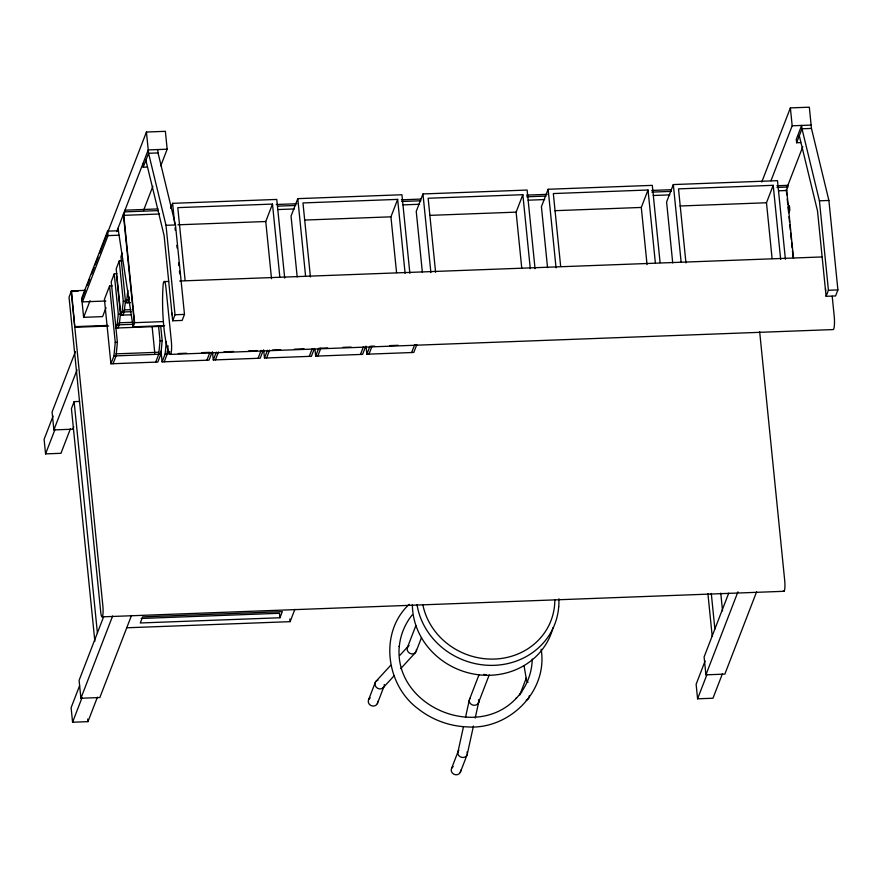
<?xml version="1.0" encoding="UTF-8"?>
<svg xmlns="http://www.w3.org/2000/svg" width="882" height="882" viewBox="0 0 882 882"><rect width="100%" height="100%" fill="white"/><g stroke="black" fill="none" stroke-linecap="round" stroke-linejoin="round"><path stroke-width="1.32" d="M558.846 606.783L558.934 598.779M532.232 659.086C532 673.594 526.201 687.784 516.235 698.323L516.543 697.96C476.379 741.63 393.427 705.71 399.292 646.098L399.27 646.583C400.384 635.051 404.904 623.982 412.17 614.952M160.689 325.855L162.178 340.628L160.866 354.189L157.834 362.05L110.912 363.803L113.943 355.953L115.255 342.392L109.577 285.977L112.257 285.878M116.942 273.751L114.252 273.85L111.22 281.711L117.383 342.315L116.071 355.865L113.05 363.726M155.706 362.127L158.738 354.266L160.039 340.717L158.54 325.756M212.055 352.271L209.023 360.132L162.101 361.885L165.132 354.035L166.312 341.83M168.054 345.81L167.26 353.947L164.228 361.807M162.817 326.285L115.895 328.038L117.108 324.896L118.309 314.146L114.252 273.85M118.023 327.961L119.235 324.819L120.448 314.058L116.589 275.79M131.242 314.786L120.856 315.172L122.069 312.03L123.282 301.28L119.224 260.984L121.903 260.885M122.984 315.095L124.197 311.952L125.409 301.192L123.282 301.28M130.492 302.669L125.608 302.857L126.821 299.715L127.879 290.299M127.736 302.78L129.257 296.947M457.879 752.247L463.447 726.834M465.498 717.463L469.301 700.065M467.295 754.132L473.447 726.029M475.211 718.003L478.728 701.94M84.992 290.354L71.464 290.862L69.028 297.179L100.713 611.921A7.806 1.279 87.9 0 0 102.532 616.364A7.806 1.279 87.9 0 0 102.896 606.254L71.21 291.512L78.079 291.258M118.552 230.742L107.56 231.15L81.982 297.421L82.434 301.887L105.807 301.016M85.289 290.498L81.839 299.45L83.636 317.333L102.577 316.627L106.027 307.686M87.263 285.393L89.721 278.999M91.695 273.883L94.165 267.5M95.146 264.942L98.111 257.279M99.589 253.443L146.434 132.035L165.375 131.319L167.172 149.212L160.767 165.827M82.434 301.887L108.012 235.626L107.56 231.15M71.464 290.862L74.816 327.288L108.629 326.02M83.636 317.333L90.052 300.707M116.7 231.657L148.231 149.918L167.172 149.212M164.647 325.634L133.017 326.825L134.615 322.68L123.811 215.34L124.979 210.181L157.988 208.935M147.25 167.073L143.193 167.227L148.573 153.281L146.434 132.035M75.389 351.62L52.082 412.015L53.879 429.909L72.82 429.192L73.768 426.734M53.085 416.072L44.1 439.346L45.566 453.888L60.957 453.304L70.406 428.806M53.879 429.909L77.043 369.878M109.577 285.977L104.418 299.34L110.912 363.803M119.224 260.984L116.192 268.834L120.856 315.172M122.245 253.156L120.944 256.519L125.608 302.857M45.566 453.888L55.015 429.391M143.501 210.555L152.873 186.278M79.534 401.442L74.121 401.652L71.431 408.631L94.848 641.291M170.678 208.317L172.607 203.334L276.772 199.431L284.688 278.039M133.017 326.825L134.196 321.654L123.381 214.315M172.674 320.794L175.011 314.753L166.003 225.307L148.573 153.281L158.043 152.928L175.474 224.954L184.481 314.4L182.144 320.442L172.674 320.794L164.096 235.505L145.883 160.248M103.734 616.496L79.093 680.364L80.901 698.246L99.831 697.541L131.506 615.471M79.623 685.645L71.111 707.695L72.578 722.226L87.968 721.652L97.417 697.155M206.895 360.209L209.927 352.348L201.669 352.657M80.901 698.246L112.631 616.011M271.513 278.69L265.758 221.525L272.483 204.084L177.789 207.634L185.099 280.267M72.578 722.226L82.026 697.728M263.244 350.352L260.212 358.213L213.29 359.966L216.322 352.116M215.417 359.889L218.449 352.028M409.865 273.343L401.949 194.746L297.785 198.648L291.049 216.079L297.19 276.992M258.084 358.29L261.105 350.43M314.433 348.434L311.401 356.295L264.479 358.048L267.511 350.198M266.607 357.971L269.638 350.11M309.262 356.372L312.294 348.511M365.622 346.516L362.59 354.377L315.668 356.13L318.7 348.28L327.707 347.938M317.796 356.052L320.827 348.192M396.558 272.637L390.935 216.829L397.661 199.387L302.967 202.937L310.42 276.948M360.451 354.454L363.483 346.593M535.043 268.657L527.127 190.049L422.963 193.952L416.238 211.393L422.368 272.295M411.64 352.535L414.672 344.675L416.811 344.597L413.779 352.458L366.857 354.211L369.889 346.361L374.773 346.174M368.985 354.134L372.017 346.273M279.958 617.753L282.306 611.645L142.63 616.882L140.271 622.979L279.958 617.753L279.506 613.277L141.197 618.458M126.754 627.786L290.112 621.667L294.864 609.352M521.736 267.952L516.113 212.143L522.85 194.702L428.145 198.252L435.598 272.262M660.089 262.604L652.305 185.363L548.141 189.266L541.416 206.697L547.546 267.61M368.676 699.536L375.357 682.227M377.331 703.704L383.879 686.714A4.818 4.333 33.9 0 1 376.217 687.199A4.818 4.333 33.9 0 1 377.97 680.132M407.528 647.223L415.874 625.603M416.05 651.71L421.508 637.576M647.057 264.611L641.291 207.446L648.027 190.005L553.323 193.555L560.643 266.199M469.654 699.018L479.058 674.653M785.399 259.275L777.494 180.667L673.319 184.57L666.594 202.011L672.723 262.913M451.639 768.255L458.221 751.199M478.375 702.998L489.201 674.951M460.294 772.423L466.942 755.179M520.193 693.858L526.278 678.082M761.783 182.023L790.382 107.902L809.323 107.196L811.462 128.43L828.893 200.468L837.9 289.913L835.574 295.955L826.103 296.308L817.515 211.007L799.301 135.762M770.978 180.744L792.179 125.795L790.382 107.902M772.092 258.569L766.48 202.761L773.205 185.319L678.512 188.869L685.953 262.88M796.611 142.741L801.992 128.794L801.65 125.431L796.27 139.389L796.611 142.741L800.669 142.586M786.987 187.623L802.785 146.71M793.535 258.437L786.7 190.501L787.88 185.33L776.877 185.749M788.85 212.617L789.842 210.07L789.39 205.594M826.103 296.308L828.43 290.266L819.422 200.82L801.992 128.794L811.462 128.43M728.719 593.167L704.112 656.936L705.909 674.829L724.85 674.124L756.58 591.877M705.104 661.004L696.13 684.267L697.585 698.809L712.976 698.235L722.435 673.738M705.909 674.829L737.947 591.811M697.585 698.809L707.044 674.311M376.008 681.301L390.715 665.304M399.91 655.293L408.179 646.297M383.24 687.64L394.265 675.634M400.704 668.633L415.411 652.636M409.149 604.368C378.863 632.537 385.864 685.049 418.123 708.808L418.255 708.908C432.169 719.877 449.489 726.25 467.184 726.889L467.372 726.9C508.991 730.031 548.262 691.301 541.129 649.218M792.179 125.795L811.12 125.079M276.264 204.503L296.892 203.731M401.42 199.817L420.67 199.089M526.565 195.12L547.204 194.349M651.721 190.435L670.97 189.718M125.156 211.856L158.165 210.611M277.808 206.134L295.69 205.462M401.586 201.493L420.846 200.776M526.741 196.807L545.991 196.08M651.886 192.111L671.147 191.394M777.042 187.425L788.045 187.006M123.811 215.34L159.565 213.995M277.841 209.563L294.345 208.946M402.997 204.878L419.49 204.26M528.142 200.192L544.646 199.564M653.297 195.495L669.802 194.878M778.442 190.81L786.7 190.501M166.003 225.307L175.474 224.954M177.921 224.811L265.758 221.525M304.477 220.07L390.935 216.829M429.655 215.373L516.113 212.143M554.833 210.688L641.291 207.446M680.011 205.991L766.48 202.761M819.422 200.82L828.893 200.468M108.012 235.626L119.004 235.207M164.581 281.579L168.705 281.424M179.708 281.016L821.969 256.949M126.821 299.715L128.948 299.637M130.878 309.681L123.998 309.935L124.197 311.952M122.069 312.03L131.076 311.699M118.309 314.146L120.448 314.058M175.011 314.753L184.481 314.4M828.43 290.266L837.9 289.913M132.796 322.294L119.037 322.801L119.235 324.819M134.615 322.68L163.49 321.599M117.108 324.896L132.995 324.3M75.069 326.638L107.538 325.425M115.255 342.392L117.383 342.315M160.039 340.717L162.178 340.628M115.873 353.858L158.528 352.26L158.738 354.266M167.062 351.94L169.818 351.83M113.943 355.953L160.866 354.189M165.132 354.035L170.017 353.847M178.274 353.539L186.532 353.23M223.962 351.83L233.587 351.466M248.724 350.893L256.982 350.584M272.395 350.011L280.652 349.702M294.412 349.184L304.047 348.82M342.844 347.365L351.102 347.056M389.91 345.601L398.168 345.292M170.314 354.421A9.713 1.599 87.9 0 0 171.34 341.191L165.937 287.521A9.713 1.599 87.9 0 0 163.225 283.993A44.739 7.354 87.9 0 0 170.314 354.421L833.203 329.57A9.713 1.599 87.9 0 0 834.229 316.351L832.2 296.22M102.224 616.849L784.054 591.293M524.051 665.723L526.333 679.162M118.001 228.273L132.851 325.138M825.497 288.612L825.717 290.851M786.281 189.476L786.821 194.911M787.229 198.99L787.78 204.426M788.056 207.138L788.607 212.573M789.015 216.652L789.555 222.088M789.831 224.8L790.382 230.235M790.658 232.958L791.341 239.75M791.606 242.462L792.157 247.897M792.433 250.62L793.116 257.412M773.205 185.319L780.658 259.33M759.656 331.643L784.726 580.709A7.806 1.279 87.9 0 1 784.726 589.165A7.806 1.279 87.9 0 1 783.381 590.686M720.759 593.101L722.556 610.884M673.319 184.57L681.102 261.822M711.289 593.465L714.872 629.031M707.915 593.608L712.182 636.01M648.027 190.005L655.337 262.649M548.141 189.266L556.057 267.863M522.85 194.702L530.291 268.712M422.963 193.952L430.879 272.56M397.661 199.387L405.114 273.398M366.041 346.152L366.857 354.211M314.995 349.415L315.668 356.13M297.785 198.648L305.558 275.901M272.483 204.084L279.803 276.728M263.663 349.989L264.479 358.048M289.836 618.932L290.112 621.667M212.474 351.907L213.29 359.966M172.607 203.334L174.647 223.664M175.055 227.732L175.331 230.445M176.83 245.35L177.106 248.062M178.605 262.968L178.881 265.68M179.421 271.105L179.696 273.806M157.702 149.565L158.043 152.928M172.078 313.11L172.299 315.337M142.851 163.876L143.193 167.227M161.02 351.135L162.101 361.885M152.123 326.538L154.824 353.395M74.121 401.652L97.406 632.945M87.704 719.006L87.968 721.652M384.265 684.476A4.818 4.333 33.9 0 1 384.232 685.634M416.447 649.472A4.818 4.333 33.9 0 1 409.865 653.353A4.818 4.333 33.9 0 1 409.072 645.58M377.739 701.444A4.807 4.421 21.1 0 1 371.024 705.578A4.807 4.421 21.1 0 1 370.242 697.827M467.03 751.905A4.818 4.234 15.7 0 1 465.068 756.988A4.818 4.234 15.7 0 1 458.993 755.786A4.818 4.234 15.7 0 1 458.861 750.284M478.463 699.724A4.818 4.234 15.7 0 1 476.489 704.806A4.818 4.234 15.7 0 1 470.415 703.593A4.818 4.234 15.7 0 1 470.293 698.103M460.702 770.162A4.807 4.421 21.1 0 1 453.987 774.297A4.807 4.421 21.1 0 1 453.205 766.557M486.313 674.785A4.807 4.421 20.8 0 1 483.876 674.278M528.053 682.216A4.818 4.498 5.4 0 1 526.389 677.993M529.255 695.766A4.807 4.421 21.1 0 1 526.179 700.209M519.829 694.95A4.807 4.421 21.1 0 1 521.769 692.149M554.822 599.892A67.241 61.938 21.1 0 1 494.548 659.052A67.241 61.938 21.1 0 1 422.864 604.843M553.036 627.653A72.059 66.371 21.1 0 1 475.299 674.311A72.059 66.371 21.1 0 1 412.379 604.644M558.67 607.279A72.059 66.371 21.1 0 1 490.05 665.37A72.059 66.371 21.1 0 1 417.01 604.578"/></g></svg>
